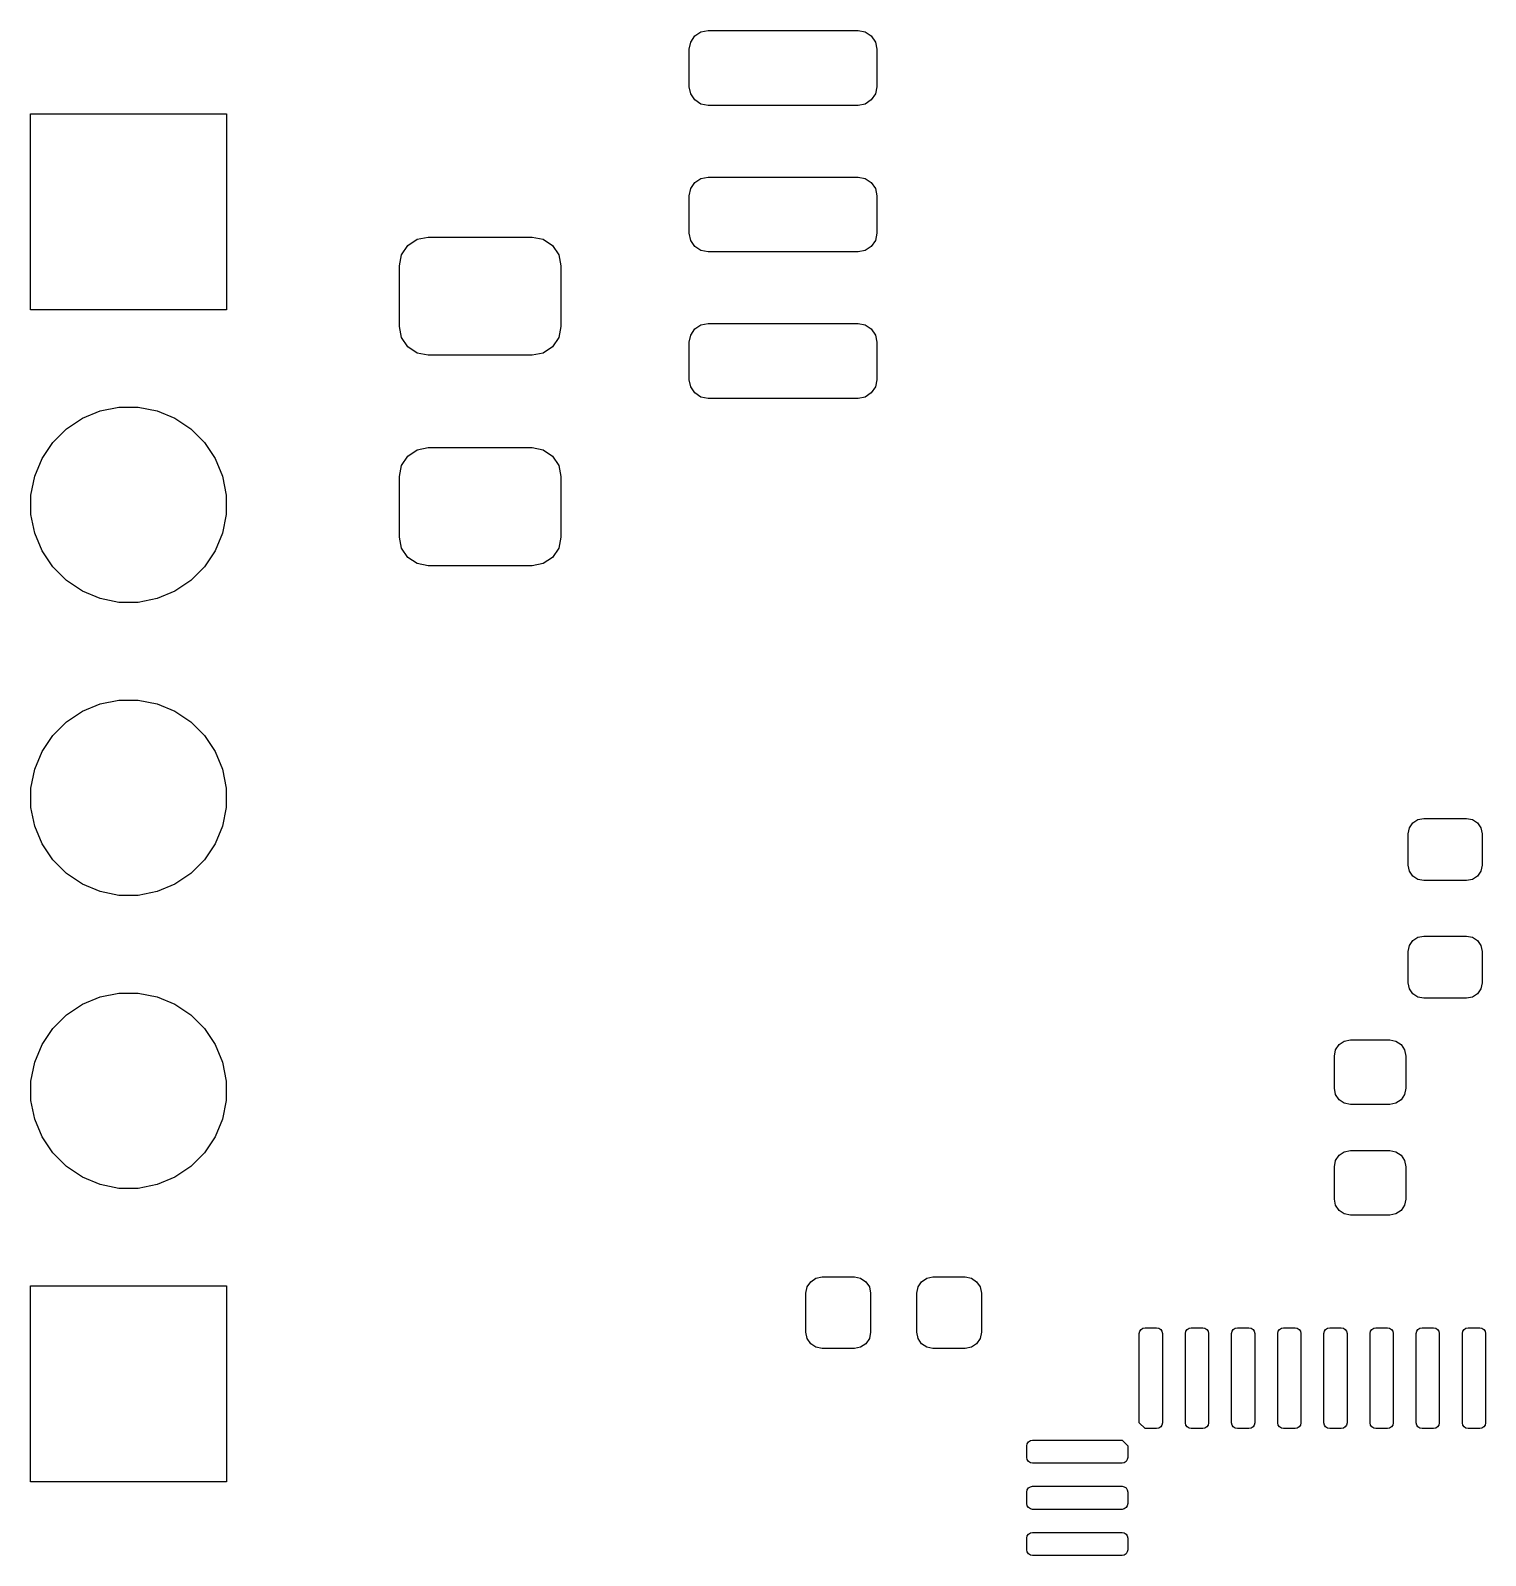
# Model space of a CAD drawing. Header units: inches. Extents: x 5.12 to 6.12, y -4.12 to -1.79.
# Drawn here: x 5.143 to 5.639, y -2.869 to -2.348 of the extents above; entities that cross this region are included whole.
import ezdxf

# ---------------------------------------------------------------- set-up
doc = ezdxf.new("R2010")
doc.units = ezdxf.units.IN
doc.header["$MEASUREMENT"] = 0
doc.layers.add('F.Mask', color=201, linetype='CONTINUOUS', true_color=0xd864ff)

msp = doc.modelspace()

# ---------------------------------------------------------------- linework, layer by layer
at = {"layer": 'F.Mask', "linetype": 'CONTINUOUS'}
for p, q in [((5.36737, -2.35478), (5.36786, -2.35234)), ((5.36786, -2.35234), (5.36924, -2.35026)), ((5.36924, -2.35026), (5.37132, -2.34887)), ((5.37132, -2.34887), (5.37377, -2.34839)), ((5.37377, -2.34839), (5.42495, -2.34839)), ((5.42495, -2.34839), (5.4274, -2.34887)), ((5.4274, -2.34887), (5.42947, -2.35026)), ((5.42947, -2.35026), (5.43086, -2.35234)), ((5.43086, -2.35234), (5.43134, -2.35478)), ((5.36737, -2.36758), (5.36737, -2.35478)), ((5.43134, -2.35478), (5.43134, -2.36758)), ((5.36786, -2.37003), (5.36737, -2.36758)), ((5.43134, -2.36758), (5.43086, -2.37003)), ((5.36924, -2.3721), (5.36786, -2.37003)), ((5.37132, -2.37349), (5.36924, -2.3721)), ((5.42947, -2.3721), (5.4274, -2.37349)), ((5.43086, -2.37003), (5.42947, -2.3721)), ((5.14259, -2.44372), (5.14259, -2.37679)), ((5.14259, -2.37679), (5.20952, -2.37679)), ((5.20952, -2.37679), (5.20952, -2.44372)), ((5.37377, -2.37398), (5.37132, -2.37349)), ((5.42495, -2.37398), (5.37377, -2.37398)), ((5.4274, -2.37349), (5.42495, -2.37398)), ((5.36924, -2.40026), (5.37132, -2.39887)), ((5.37132, -2.39887), (5.37377, -2.39839)), ((5.37377, -2.39839), (5.42495, -2.39839)), ((5.42495, -2.39839), (5.4274, -2.39887)), ((5.4274, -2.39887), (5.42947, -2.40026)), ((5.36737, -2.40478), (5.36786, -2.40234)), ((5.36786, -2.40234), (5.36924, -2.40026)), ((5.42947, -2.40026), (5.43086, -2.40234)), ((5.43086, -2.40234), (5.43134, -2.40478)), ((5.36737, -2.41758), (5.36737, -2.40478)), ((5.43134, -2.40478), (5.43134, -2.41758)), ((5.27132, -2.42178), (5.27452, -2.41965)), ((5.27452, -2.41965), (5.27828, -2.4189)), ((5.27828, -2.4189), (5.31372, -2.4189)), ((5.31372, -2.4189), (5.31748, -2.41965)), ((5.31748, -2.41965), (5.32068, -2.42178)), ((5.36786, -2.42003), (5.36737, -2.41758)), ((5.36924, -2.4221), (5.36786, -2.42003)), ((5.43086, -2.42003), (5.42947, -2.4221)), ((5.43134, -2.41758), (5.43086, -2.42003)), ((5.26844, -2.42874), (5.26919, -2.42497)), ((5.26919, -2.42497), (5.27132, -2.42178)), ((5.32068, -2.42178), (5.32281, -2.42497)), ((5.32281, -2.42497), (5.32356, -2.42874)), ((5.37132, -2.42349), (5.36924, -2.4221)), ((5.37377, -2.42398), (5.37132, -2.42349)), ((5.42495, -2.42398), (5.37377, -2.42398)), ((5.4274, -2.42349), (5.42495, -2.42398)), ((5.42947, -2.4221), (5.4274, -2.42349)), ((5.26844, -2.44941), (5.26844, -2.42874)), ((5.32356, -2.42874), (5.32356, -2.44941)), ((5.20952, -2.44372), (5.14259, -2.44372)), ((5.26919, -2.45318), (5.26844, -2.44941)), ((5.32356, -2.44941), (5.32281, -2.45318)), ((5.36786, -2.45234), (5.36924, -2.45026)), ((5.36924, -2.45026), (5.37132, -2.44887)), ((5.37132, -2.44887), (5.37377, -2.44839)), ((5.37377, -2.44839), (5.42495, -2.44839)), ((5.42495, -2.44839), (5.4274, -2.44887)), ((5.4274, -2.44887), (5.42947, -2.45026)), ((5.42947, -2.45026), (5.43086, -2.45234)), ((5.27132, -2.45637), (5.26919, -2.45318)), ((5.27452, -2.4585), (5.27132, -2.45637)), ((5.32068, -2.45637), (5.31748, -2.4585)), ((5.32281, -2.45318), (5.32068, -2.45637)), ((5.36737, -2.45478), (5.36786, -2.45234)), ((5.36737, -2.46758), (5.36737, -2.45478)), ((5.43086, -2.45234), (5.43134, -2.45478)), ((5.43134, -2.45478), (5.43134, -2.46758)), ((5.27828, -2.45925), (5.27452, -2.4585)), ((5.31372, -2.45925), (5.27828, -2.45925)), ((5.31748, -2.4585), (5.31372, -2.45925)), ((5.36786, -2.47003), (5.36737, -2.46758)), ((5.36924, -2.4721), (5.36786, -2.47003)), ((5.37132, -2.47349), (5.36924, -2.4721)), ((5.42947, -2.4721), (5.4274, -2.47349)), ((5.43086, -2.47003), (5.42947, -2.4721)), ((5.43134, -2.46758), (5.43086, -2.47003)), ((5.16634, -2.47824), (5.17278, -2.47696)), ((5.17278, -2.47696), (5.17934, -2.47696)), ((5.17934, -2.47696), (5.18577, -2.47824)), ((5.37377, -2.47398), (5.37132, -2.47349)), ((5.42495, -2.47398), (5.37377, -2.47398)), ((5.4274, -2.47349), (5.42495, -2.47398)), ((5.15483, -2.48439), (5.16028, -2.48075)), ((5.16028, -2.48075), (5.16634, -2.47824)), ((5.18577, -2.47824), (5.19183, -2.48075)), ((5.19183, -2.48075), (5.19729, -2.48439)), ((5.15019, -2.48903), (5.15483, -2.48439)), ((5.19729, -2.48439), (5.20193, -2.48903)), ((5.14655, -2.49448), (5.15019, -2.48903)), ((5.20193, -2.48903), (5.20557, -2.49448)), ((5.27132, -2.49363), (5.27452, -2.4915)), ((5.27452, -2.4915), (5.27828, -2.49075)), ((5.27828, -2.49075), (5.31372, -2.49075)), ((5.31372, -2.49075), (5.31748, -2.4915)), ((5.31748, -2.4915), (5.32068, -2.49363)), ((5.14404, -2.50054), (5.14655, -2.49448)), ((5.20557, -2.49448), (5.20808, -2.50054)), ((5.26844, -2.50059), (5.26919, -2.49682)), ((5.26919, -2.49682), (5.27132, -2.49363)), ((5.32068, -2.49363), (5.32281, -2.49682)), ((5.32281, -2.49682), (5.32356, -2.50059)), ((5.14276, -2.50698), (5.14404, -2.50054)), ((5.20808, -2.50054), (5.20936, -2.50698)), ((5.26844, -2.52126), (5.26844, -2.50059)), ((5.32356, -2.50059), (5.32356, -2.52126)), ((5.14276, -2.51354), (5.14276, -2.50698)), ((5.20936, -2.50698), (5.20936, -2.51354)), ((5.14404, -2.51997), (5.14276, -2.51354)), ((5.20936, -2.51354), (5.20808, -2.51997)), ((5.14655, -2.52603), (5.14404, -2.51997)), ((5.20808, -2.51997), (5.20557, -2.52603)), ((5.26919, -2.52503), (5.26844, -2.52126)), ((5.32356, -2.52126), (5.32281, -2.52503)), ((5.15019, -2.53149), (5.14655, -2.52603)), ((5.20557, -2.52603), (5.20193, -2.53149)), ((5.27132, -2.52822), (5.26919, -2.52503)), ((5.27452, -2.53035), (5.27132, -2.52822)), ((5.32068, -2.52822), (5.31748, -2.53035)), ((5.32281, -2.52503), (5.32068, -2.52822)), ((5.15483, -2.53613), (5.15019, -2.53149)), ((5.20193, -2.53149), (5.19729, -2.53613)), ((5.27828, -2.5311), (5.27452, -2.53035)), ((5.31372, -2.5311), (5.27828, -2.5311)), ((5.31748, -2.53035), (5.31372, -2.5311)), ((5.16028, -2.53977), (5.15483, -2.53613)), ((5.16634, -2.54228), (5.16028, -2.53977)), ((5.19183, -2.53977), (5.18577, -2.54228)), ((5.19729, -2.53613), (5.19183, -2.53977)), ((5.17278, -2.54356), (5.16634, -2.54228)), ((5.17934, -2.54356), (5.17278, -2.54356)), ((5.18577, -2.54228), (5.17934, -2.54356)), ((5.15483, -2.58439), (5.16028, -2.58075)), ((5.16028, -2.58075), (5.16634, -2.57824)), ((5.16634, -2.57824), (5.17278, -2.57696)), ((5.17278, -2.57696), (5.17934, -2.57696)), ((5.17934, -2.57696), (5.18577, -2.57824)), ((5.18577, -2.57824), (5.19183, -2.58075)), ((5.19183, -2.58075), (5.19729, -2.58439)), ((5.15019, -2.58903), (5.15483, -2.58439)), ((5.19729, -2.58439), (5.20193, -2.58903)), ((5.14655, -2.59448), (5.15019, -2.58903)), ((5.20193, -2.58903), (5.20557, -2.59448)), ((5.14404, -2.60054), (5.14655, -2.59448)), ((5.20557, -2.59448), (5.20808, -2.60054)), ((5.14276, -2.60698), (5.14404, -2.60054)), ((5.20808, -2.60054), (5.20936, -2.60698)), ((5.14276, -2.61354), (5.14276, -2.60698)), ((5.20936, -2.60698), (5.20936, -2.61354)), ((5.14404, -2.61997), (5.14276, -2.61354)), ((5.20936, -2.61354), (5.20808, -2.61997)), ((5.6142, -2.61884), (5.61592, -2.61769)), ((5.61592, -2.61769), (5.61796, -2.61728)), ((5.61796, -2.61728), (5.63253, -2.61728)), ((5.63253, -2.61728), (5.63456, -2.61769)), ((5.63456, -2.61769), (5.63628, -2.61884)), ((5.14655, -2.62603), (5.14404, -2.61997)), ((5.20808, -2.61997), (5.20557, -2.62603)), ((5.61264, -2.6226), (5.61305, -2.62056)), ((5.61264, -2.63323), (5.61264, -2.6226)), ((5.61305, -2.62056), (5.6142, -2.61884)), ((5.63628, -2.61884), (5.63744, -2.62056)), ((5.63744, -2.62056), (5.63784, -2.6226)), ((5.63784, -2.6226), (5.63784, -2.63323)), ((5.15019, -2.63149), (5.14655, -2.62603)), ((5.20557, -2.62603), (5.20193, -2.63149)), ((5.15483, -2.63613), (5.15019, -2.63149)), ((5.20193, -2.63149), (5.19729, -2.63613)), ((5.61305, -2.63526), (5.61264, -2.63323)), ((5.63784, -2.63323), (5.63744, -2.63526)), ((5.16028, -2.63977), (5.15483, -2.63613)), ((5.19729, -2.63613), (5.19183, -2.63977)), ((5.6142, -2.63699), (5.61305, -2.63526)), ((5.61592, -2.63814), (5.6142, -2.63699)), ((5.61796, -2.63854), (5.61592, -2.63814)), ((5.63253, -2.63854), (5.61796, -2.63854)), ((5.63456, -2.63814), (5.63253, -2.63854)), ((5.63628, -2.63699), (5.63456, -2.63814)), ((5.63744, -2.63526), (5.63628, -2.63699)), ((5.16634, -2.64228), (5.16028, -2.63977)), ((5.17278, -2.64356), (5.16634, -2.64228)), ((5.17934, -2.64356), (5.17278, -2.64356)), ((5.18577, -2.64228), (5.17934, -2.64356)), ((5.19183, -2.63977), (5.18577, -2.64228)), ((5.61305, -2.66072), (5.6142, -2.659)), ((5.6142, -2.659), (5.61592, -2.65785)), ((5.61592, -2.65785), (5.61796, -2.65744)), ((5.61796, -2.65744), (5.63253, -2.65744)), ((5.63253, -2.65744), (5.63456, -2.65785)), ((5.63456, -2.65785), (5.63628, -2.659)), ((5.63628, -2.659), (5.63744, -2.66072)), ((5.61264, -2.66276), (5.61305, -2.66072)), ((5.61264, -2.67339), (5.61264, -2.66276)), ((5.63744, -2.66072), (5.63784, -2.66276)), ((5.63784, -2.66276), (5.63784, -2.67339)), ((5.61305, -2.67542), (5.61264, -2.67339)), ((5.63784, -2.67339), (5.63744, -2.67542)), ((5.16028, -2.68075), (5.16634, -2.67824)), ((5.16634, -2.67824), (5.17278, -2.67696)), ((5.17278, -2.67696), (5.17934, -2.67696)), ((5.17934, -2.67696), (5.18577, -2.67824)), ((5.18577, -2.67824), (5.19183, -2.68075)), ((5.6142, -2.67714), (5.61305, -2.67542)), ((5.61592, -2.6783), (5.6142, -2.67714)), ((5.61796, -2.6787), (5.61592, -2.6783)), ((5.63253, -2.6787), (5.61796, -2.6787)), ((5.63456, -2.6783), (5.63253, -2.6787)), ((5.63628, -2.67714), (5.63456, -2.6783)), ((5.63744, -2.67542), (5.63628, -2.67714)), ((5.15019, -2.68903), (5.15483, -2.68439)), ((5.15483, -2.68439), (5.16028, -2.68075)), ((5.19183, -2.68075), (5.19729, -2.68439)), ((5.19729, -2.68439), (5.20193, -2.68903)), ((5.14655, -2.69448), (5.15019, -2.68903)), ((5.20193, -2.68903), (5.20557, -2.69448)), ((5.14404, -2.70054), (5.14655, -2.69448)), ((5.20557, -2.69448), (5.20808, -2.70054)), ((5.58787, -2.69628), (5.58906, -2.69449)), ((5.58906, -2.69449), (5.59085, -2.69329)), ((5.59085, -2.69329), (5.59296, -2.69287)), ((5.59296, -2.69287), (5.60634, -2.69287)), ((5.60634, -2.69287), (5.60845, -2.69329)), ((5.60845, -2.69329), (5.61024, -2.69449)), ((5.61024, -2.69449), (5.61144, -2.69628)), ((5.14276, -2.70698), (5.14404, -2.70054)), ((5.20808, -2.70054), (5.20936, -2.70698)), ((5.58745, -2.69839), (5.58787, -2.69628)), ((5.58745, -2.70941), (5.58745, -2.69839)), ((5.61144, -2.69628), (5.61186, -2.69839)), ((5.61186, -2.69839), (5.61186, -2.70941)), ((5.14276, -2.71354), (5.14276, -2.70698)), ((5.20936, -2.70698), (5.20936, -2.71354)), ((5.58787, -2.71152), (5.58745, -2.70941)), ((5.58906, -2.71331), (5.58787, -2.71152)), ((5.61144, -2.71152), (5.61024, -2.71331)), ((5.61186, -2.70941), (5.61144, -2.71152)), ((5.14404, -2.71997), (5.14276, -2.71354)), ((5.20936, -2.71354), (5.20808, -2.71997)), ((5.59085, -2.7145), (5.58906, -2.71331)), ((5.59296, -2.71492), (5.59085, -2.7145)), ((5.60634, -2.71492), (5.59296, -2.71492)), ((5.60845, -2.7145), (5.60634, -2.71492)), ((5.61024, -2.71331), (5.60845, -2.7145)), ((5.14655, -2.72603), (5.14404, -2.71997)), ((5.20808, -2.71997), (5.20557, -2.72603)), ((5.15019, -2.73149), (5.14655, -2.72603)), ((5.20557, -2.72603), (5.20193, -2.73149)), ((5.15483, -2.73613), (5.15019, -2.73149)), ((5.20193, -2.73149), (5.19729, -2.73613)), ((5.58787, -2.73407), (5.58906, -2.73228)), ((5.58906, -2.73228), (5.59085, -2.73109)), ((5.59085, -2.73109), (5.59296, -2.73067)), ((5.59296, -2.73067), (5.60634, -2.73067)), ((5.60634, -2.73067), (5.60845, -2.73109)), ((5.60845, -2.73109), (5.61024, -2.73228)), ((5.61024, -2.73228), (5.61144, -2.73407)), ((5.16028, -2.73977), (5.15483, -2.73613)), ((5.19729, -2.73613), (5.19183, -2.73977)), ((5.58745, -2.73618), (5.58787, -2.73407)), ((5.58745, -2.7472), (5.58745, -2.73618)), ((5.61144, -2.73407), (5.61186, -2.73618)), ((5.61186, -2.73618), (5.61186, -2.7472)), ((5.16634, -2.74228), (5.16028, -2.73977)), ((5.17278, -2.74356), (5.16634, -2.74228)), ((5.18577, -2.74228), (5.17934, -2.74356)), ((5.19183, -2.73977), (5.18577, -2.74228)), ((5.17934, -2.74356), (5.17278, -2.74356)), ((5.58787, -2.74931), (5.58745, -2.7472)), ((5.61186, -2.7472), (5.61144, -2.74931)), ((5.58906, -2.7511), (5.58787, -2.74931)), ((5.59085, -2.7523), (5.58906, -2.7511)), ((5.59296, -2.75272), (5.59085, -2.7523)), ((5.60634, -2.75272), (5.59296, -2.75272)), ((5.60845, -2.7523), (5.60634, -2.75272)), ((5.61024, -2.7511), (5.60845, -2.7523)), ((5.61144, -2.74931), (5.61024, -2.7511)), ((5.41058, -2.77421), (5.41269, -2.7738)), ((5.41269, -2.7738), (5.42372, -2.7738)), ((5.42372, -2.7738), (5.42583, -2.77421)), ((5.44838, -2.77421), (5.45049, -2.7738)), ((5.45049, -2.7738), (5.46151, -2.7738)), ((5.46151, -2.7738), (5.46362, -2.77421)), ((5.14259, -2.84372), (5.14259, -2.77679)), ((5.14259, -2.77679), (5.20952, -2.77679)), ((5.20952, -2.77679), (5.20952, -2.84372)), ((5.40718, -2.77931), (5.4076, -2.7772)), ((5.40718, -2.79269), (5.40718, -2.77931)), ((5.4076, -2.7772), (5.4088, -2.77541)), ((5.4088, -2.77541), (5.41058, -2.77421)), ((5.42583, -2.77421), (5.42761, -2.77541)), ((5.42761, -2.77541), (5.42881, -2.7772)), ((5.42881, -2.7772), (5.42923, -2.77931)), ((5.42923, -2.77931), (5.42923, -2.79269)), ((5.44498, -2.77931), (5.4454, -2.7772)), ((5.44498, -2.79269), (5.44498, -2.77931)), ((5.4454, -2.7772), (5.44659, -2.77541)), ((5.44659, -2.77541), (5.44838, -2.77421)), ((5.46362, -2.77421), (5.46541, -2.77541)), ((5.46541, -2.77541), (5.4666, -2.7772)), ((5.4666, -2.7772), (5.46702, -2.77931)), ((5.46702, -2.77931), (5.46702, -2.79269)), ((5.4076, -2.7948), (5.40718, -2.79269)), ((5.4088, -2.79659), (5.4076, -2.7948)), ((5.42881, -2.7948), (5.42761, -2.79659)), ((5.42923, -2.79269), (5.42881, -2.7948)), ((5.4454, -2.7948), (5.44498, -2.79269)), ((5.44659, -2.79659), (5.4454, -2.7948)), ((5.4666, -2.7948), (5.46541, -2.79659)), ((5.46702, -2.79269), (5.4666, -2.7948)), ((5.52091, -2.79308), (5.52106, -2.79233)), ((5.52091, -2.82359), (5.52091, -2.79308)), ((5.52106, -2.79233), (5.52149, -2.79169)), ((5.52149, -2.79169), (5.52213, -2.79126)), ((5.52213, -2.79126), (5.52288, -2.79111)), ((5.52288, -2.79111), (5.52682, -2.79111)), ((5.52682, -2.79111), (5.52757, -2.79126)), ((5.52757, -2.79126), (5.52821, -2.79169)), ((5.52821, -2.79169), (5.52864, -2.79233)), ((5.52864, -2.79233), (5.52879, -2.79308)), ((5.52879, -2.79308), (5.52879, -2.82359)), ((5.53666, -2.79308), (5.53681, -2.79233)), ((5.53666, -2.82359), (5.53666, -2.79308)), ((5.53681, -2.79233), (5.53724, -2.79169)), ((5.53724, -2.79169), (5.53787, -2.79126)), ((5.53787, -2.79126), (5.53863, -2.79111)), ((5.53863, -2.79111), (5.54256, -2.79111)), ((5.54256, -2.79111), (5.54332, -2.79126)), ((5.54332, -2.79126), (5.54396, -2.79169)), ((5.54396, -2.79169), (5.54438, -2.79233)), ((5.54438, -2.79233), (5.54453, -2.79308)), ((5.54453, -2.79308), (5.54453, -2.82359)), ((5.55241, -2.79308), (5.55256, -2.79233)), ((5.55241, -2.82359), (5.55241, -2.79308)), ((5.55256, -2.79233), (5.55298, -2.79169)), ((5.55298, -2.79169), (5.55362, -2.79126)), ((5.55362, -2.79126), (5.55438, -2.79111)), ((5.55438, -2.79111), (5.55831, -2.79111)), ((5.55831, -2.79111), (5.55907, -2.79126)), ((5.55907, -2.79126), (5.5597, -2.79169)), ((5.5597, -2.79169), (5.56013, -2.79233)), ((5.56013, -2.79233), (5.56028, -2.79308)), ((5.56028, -2.79308), (5.56028, -2.82359)), ((5.56816, -2.79308), (5.56831, -2.79233)), ((5.56816, -2.82359), (5.56816, -2.79308)), ((5.56831, -2.79233), (5.56873, -2.79169)), ((5.56873, -2.79169), (5.56937, -2.79126)), ((5.56937, -2.79126), (5.57012, -2.79111)), ((5.57012, -2.79111), (5.57406, -2.79111)), ((5.57406, -2.79111), (5.57481, -2.79126)), ((5.57481, -2.79126), (5.57545, -2.79169)), ((5.57545, -2.79169), (5.57588, -2.79233)), ((5.57588, -2.79233), (5.57603, -2.79308)), ((5.57603, -2.79308), (5.57603, -2.82359)), ((5.5839, -2.79308), (5.58405, -2.79233)), ((5.5839, -2.82359), (5.5839, -2.79308)), ((5.58405, -2.79233), (5.58448, -2.79169)), ((5.58448, -2.79169), (5.58512, -2.79126)), ((5.58512, -2.79126), (5.58587, -2.79111)), ((5.58587, -2.79111), (5.58981, -2.79111)), ((5.58981, -2.79111), (5.59056, -2.79126)), ((5.59056, -2.79126), (5.5912, -2.79169)), ((5.5912, -2.79169), (5.59163, -2.79233)), ((5.59163, -2.79233), (5.59178, -2.79308)), ((5.59178, -2.79308), (5.59178, -2.82359)), ((5.59965, -2.79308), (5.5998, -2.79233)), ((5.59965, -2.82359), (5.59965, -2.79308)), ((5.5998, -2.79233), (5.60023, -2.79169)), ((5.60023, -2.79169), (5.60087, -2.79126)), ((5.60087, -2.79126), (5.60162, -2.79111)), ((5.60162, -2.79111), (5.60556, -2.79111)), ((5.60556, -2.79111), (5.60631, -2.79126)), ((5.60631, -2.79126), (5.60695, -2.79169)), ((5.60695, -2.79169), (5.60738, -2.79233)), ((5.60738, -2.79233), (5.60753, -2.79308)), ((5.60753, -2.79308), (5.60753, -2.82359)), ((5.6154, -2.79308), (5.61555, -2.79233)), ((5.6154, -2.82359), (5.6154, -2.79308)), ((5.61555, -2.79233), (5.61598, -2.79169)), ((5.61598, -2.79169), (5.61661, -2.79126)), ((5.61661, -2.79126), (5.61737, -2.79111)), ((5.61737, -2.79111), (5.62131, -2.79111)), ((5.62131, -2.79111), (5.62206, -2.79126)), ((5.62206, -2.79126), (5.6227, -2.79169)), ((5.6227, -2.79169), (5.62312, -2.79233)), ((5.62312, -2.79233), (5.62327, -2.79308)), ((5.62327, -2.79308), (5.62327, -2.82359)), ((5.63115, -2.79308), (5.6313, -2.79233)), ((5.63115, -2.82359), (5.63115, -2.79308)), ((5.6313, -2.79233), (5.63172, -2.79169)), ((5.63172, -2.79169), (5.63236, -2.79126)), ((5.63236, -2.79126), (5.63312, -2.79111)), ((5.63312, -2.79111), (5.63705, -2.79111)), ((5.63705, -2.79111), (5.63781, -2.79126)), ((5.63781, -2.79126), (5.63845, -2.79169)), ((5.63845, -2.79169), (5.63887, -2.79233)), ((5.63887, -2.79233), (5.63902, -2.79308)), ((5.63902, -2.79308), (5.63902, -2.82359)), ((5.41058, -2.79779), (5.4088, -2.79659)), ((5.41269, -2.7982), (5.41058, -2.79779)), ((5.42372, -2.7982), (5.41269, -2.7982)), ((5.42583, -2.79779), (5.42372, -2.7982)), ((5.42761, -2.79659), (5.42583, -2.79779)), ((5.44838, -2.79779), (5.44659, -2.79659)), ((5.45049, -2.7982), (5.44838, -2.79779)), ((5.46151, -2.7982), (5.45049, -2.7982)), ((5.46362, -2.79779), (5.46151, -2.7982)), ((5.46541, -2.79659), (5.46362, -2.79779)), ((5.52288, -2.82556), (5.52091, -2.82359)), ((5.52682, -2.82556), (5.52288, -2.82556)), ((5.52757, -2.82541), (5.52682, -2.82556)), ((5.52821, -2.82498), (5.52757, -2.82541)), ((5.52864, -2.82434), (5.52821, -2.82498)), ((5.52879, -2.82359), (5.52864, -2.82434)), ((5.53681, -2.82434), (5.53666, -2.82359)), ((5.53724, -2.82498), (5.53681, -2.82434)), ((5.53787, -2.82541), (5.53724, -2.82498)), ((5.53863, -2.82556), (5.53787, -2.82541)), ((5.54256, -2.82556), (5.53863, -2.82556)), ((5.54332, -2.82541), (5.54256, -2.82556)), ((5.54396, -2.82498), (5.54332, -2.82541)), ((5.54438, -2.82434), (5.54396, -2.82498)), ((5.54453, -2.82359), (5.54438, -2.82434)), ((5.55256, -2.82434), (5.55241, -2.82359)), ((5.55298, -2.82498), (5.55256, -2.82434)), ((5.55362, -2.82541), (5.55298, -2.82498)), ((5.55438, -2.82556), (5.55362, -2.82541)), ((5.55831, -2.82556), (5.55438, -2.82556)), ((5.55907, -2.82541), (5.55831, -2.82556)), ((5.5597, -2.82498), (5.55907, -2.82541)), ((5.56013, -2.82434), (5.5597, -2.82498)), ((5.56028, -2.82359), (5.56013, -2.82434)), ((5.56831, -2.82434), (5.56816, -2.82359)), ((5.56873, -2.82498), (5.56831, -2.82434)), ((5.56937, -2.82541), (5.56873, -2.82498)), ((5.57012, -2.82556), (5.56937, -2.82541)), ((5.57406, -2.82556), (5.57012, -2.82556)), ((5.57481, -2.82541), (5.57406, -2.82556)), ((5.57545, -2.82498), (5.57481, -2.82541)), ((5.57588, -2.82434), (5.57545, -2.82498)), ((5.57603, -2.82359), (5.57588, -2.82434)), ((5.58405, -2.82434), (5.5839, -2.82359)), ((5.58448, -2.82498), (5.58405, -2.82434)), ((5.58512, -2.82541), (5.58448, -2.82498)), ((5.58587, -2.82556), (5.58512, -2.82541)), ((5.58981, -2.82556), (5.58587, -2.82556)), ((5.59056, -2.82541), (5.58981, -2.82556)), ((5.5912, -2.82498), (5.59056, -2.82541)), ((5.59163, -2.82434), (5.5912, -2.82498)), ((5.59178, -2.82359), (5.59163, -2.82434)), ((5.5998, -2.82434), (5.59965, -2.82359)), ((5.60023, -2.82498), (5.5998, -2.82434)), ((5.60087, -2.82541), (5.60023, -2.82498)), ((5.60162, -2.82556), (5.60087, -2.82541)), ((5.60556, -2.82556), (5.60162, -2.82556)), ((5.60631, -2.82541), (5.60556, -2.82556)), ((5.60695, -2.82498), (5.60631, -2.82541)), ((5.60738, -2.82434), (5.60695, -2.82498)), ((5.60753, -2.82359), (5.60738, -2.82434)), ((5.61555, -2.82434), (5.6154, -2.82359)), ((5.61598, -2.82498), (5.61555, -2.82434)), ((5.61661, -2.82541), (5.61598, -2.82498)), ((5.61737, -2.82556), (5.61661, -2.82541)), ((5.62131, -2.82556), (5.61737, -2.82556)), ((5.62206, -2.82541), (5.62131, -2.82556)), ((5.6227, -2.82498), (5.62206, -2.82541)), ((5.62312, -2.82434), (5.6227, -2.82498)), ((5.62327, -2.82359), (5.62312, -2.82434)), ((5.6313, -2.82434), (5.63115, -2.82359)), ((5.63172, -2.82498), (5.6313, -2.82434)), ((5.63236, -2.82541), (5.63172, -2.82498)), ((5.63312, -2.82556), (5.63236, -2.82541)), ((5.63705, -2.82556), (5.63312, -2.82556)), ((5.63781, -2.82541), (5.63705, -2.82556)), ((5.63845, -2.82498), (5.63781, -2.82541)), ((5.63887, -2.82434), (5.63845, -2.82498)), ((5.63902, -2.82359), (5.63887, -2.82434)), ((5.48253, -2.83146), (5.48268, -2.83071)), ((5.48268, -2.83071), (5.4831, -2.83007)), ((5.4831, -2.83007), (5.48374, -2.82965)), ((5.48374, -2.82965), (5.48449, -2.8295)), ((5.48449, -2.8295), (5.51501, -2.8295)), ((5.51501, -2.8295), (5.51697, -2.83146)), ((5.48253, -2.8354), (5.48253, -2.83146)), ((5.48268, -2.83615), (5.48253, -2.8354)), ((5.4831, -2.83679), (5.48268, -2.83615)), ((5.51682, -2.83615), (5.5164, -2.83679)), ((5.51697, -2.8354), (5.51682, -2.83615)), ((5.51697, -2.83146), (5.51697, -2.8354)), ((5.48374, -2.83722), (5.4831, -2.83679)), ((5.48449, -2.83737), (5.48374, -2.83722)), ((5.51501, -2.83737), (5.48449, -2.83737)), ((5.51576, -2.83722), (5.51501, -2.83737)), ((5.5164, -2.83679), (5.51576, -2.83722)), ((5.20952, -2.84372), (5.14259, -2.84372)), ((5.48253, -2.84721), (5.48268, -2.84646)), ((5.48268, -2.84646), (5.4831, -2.84582)), ((5.4831, -2.84582), (5.48374, -2.84539)), ((5.48374, -2.84539), (5.48449, -2.84524)), ((5.48449, -2.84524), (5.51501, -2.84524)), ((5.51501, -2.84524), (5.51576, -2.84539)), ((5.51576, -2.84539), (5.5164, -2.84582)), ((5.5164, -2.84582), (5.51682, -2.84646)), ((5.51682, -2.84646), (5.51697, -2.84721)), ((5.48253, -2.85115), (5.48253, -2.84721)), ((5.48268, -2.8519), (5.48253, -2.85115)), ((5.4831, -2.85254), (5.48268, -2.8519)), ((5.51682, -2.8519), (5.5164, -2.85254)), ((5.51697, -2.85115), (5.51682, -2.8519)), ((5.51697, -2.84721), (5.51697, -2.85115)), ((5.48374, -2.85297), (5.4831, -2.85254)), ((5.48449, -2.85312), (5.48374, -2.85297)), ((5.51501, -2.85312), (5.48449, -2.85312)), ((5.51576, -2.85297), (5.51501, -2.85312)), ((5.5164, -2.85254), (5.51576, -2.85297)), ((5.48253, -2.86296), (5.48268, -2.86221)), ((5.48268, -2.86221), (5.4831, -2.86157)), ((5.4831, -2.86157), (5.48374, -2.86114)), ((5.48374, -2.86114), (5.48449, -2.86099)), ((5.48449, -2.86099), (5.51501, -2.86099)), ((5.51501, -2.86099), (5.51576, -2.86114)), ((5.51576, -2.86114), (5.5164, -2.86157)), ((5.5164, -2.86157), (5.51682, -2.86221)), ((5.51682, -2.86221), (5.51697, -2.86296)), ((5.48253, -2.8669), (5.48253, -2.86296)), ((5.48268, -2.86765), (5.48253, -2.8669)), ((5.4831, -2.86829), (5.48268, -2.86765)), ((5.51682, -2.86765), (5.5164, -2.86829)), ((5.51697, -2.8669), (5.51682, -2.86765)), ((5.51697, -2.86296), (5.51697, -2.8669)), ((5.48374, -2.86872), (5.4831, -2.86829)), ((5.48449, -2.86887), (5.48374, -2.86872)), ((5.51501, -2.86887), (5.48449, -2.86887)), ((5.51576, -2.86872), (5.51501, -2.86887)), ((5.5164, -2.86829), (5.51576, -2.86872))]:
    msp.add_line(p, q, dxfattribs=at)

doc.saveas('drawing.dxf')
